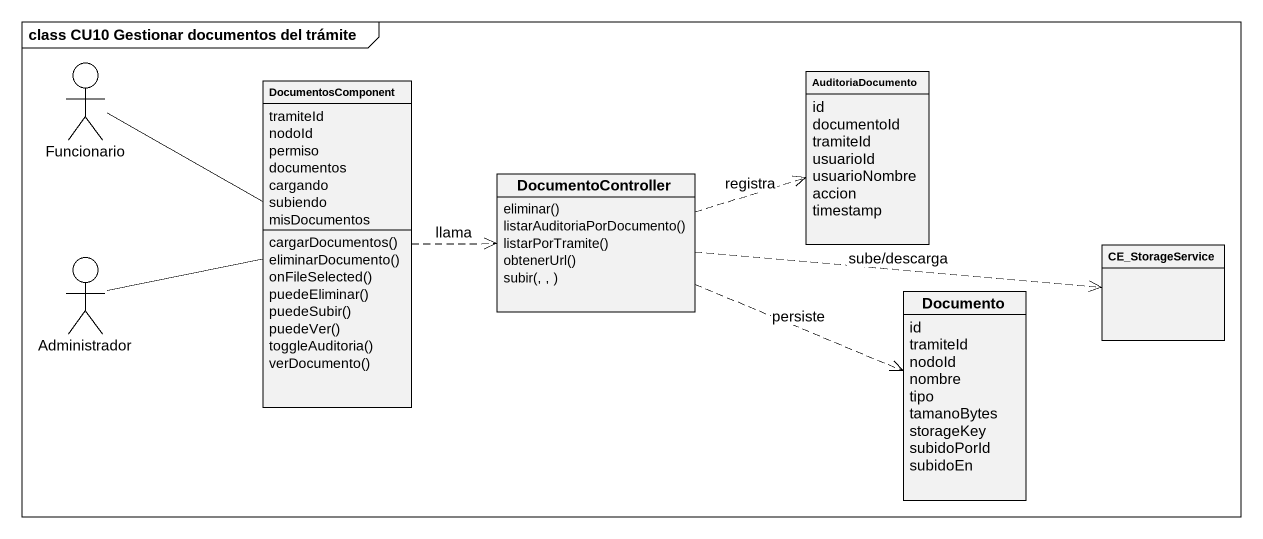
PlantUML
@startuml
mainframe class CU10 Gestionar documentos del trámite
allowmixing
hide circle
hide empty members
actor Funcionario
class DocumentosComponent {
  tramiteId
  nodoId
  permiso
  documentos
  cargando
  subiendo
  misDocumentos
  cargarDocumentos()
  eliminarDocumento()
  onFileSelected()
  puedeEliminar()
  puedeSubir()
  puedeVer()
  toggleAuditoria()
  verDocumento()
}
class AuditoriaDocumento {
  id
  documentoId
  tramiteId
  usuarioId
  usuarioNombre
  accion
  timestamp
}
class DocumentoController {
  eliminar()
  listarAuditoriaPorDocumento()
  listarPorTramite()
  obtenerUrl()
  subir(, , )
}
class CE_StorageService
actor Administrador
class Documento {
  id
  tramiteId
  nodoId
  nombre
  tipo
  tamanoBytes
  storageKey
  subidoPorId
  subidoEn
}
DocumentosComponent -left- Funcionario
DocumentosComponent .right.> DocumentoController : llama
DocumentosComponent -left- Administrador
DocumentoController .right.> AuditoriaDocumento : registra
DocumentoController .right.> CE_StorageService : sube/descarga
DocumentoController .right.> Documento : persiste
@enduml
